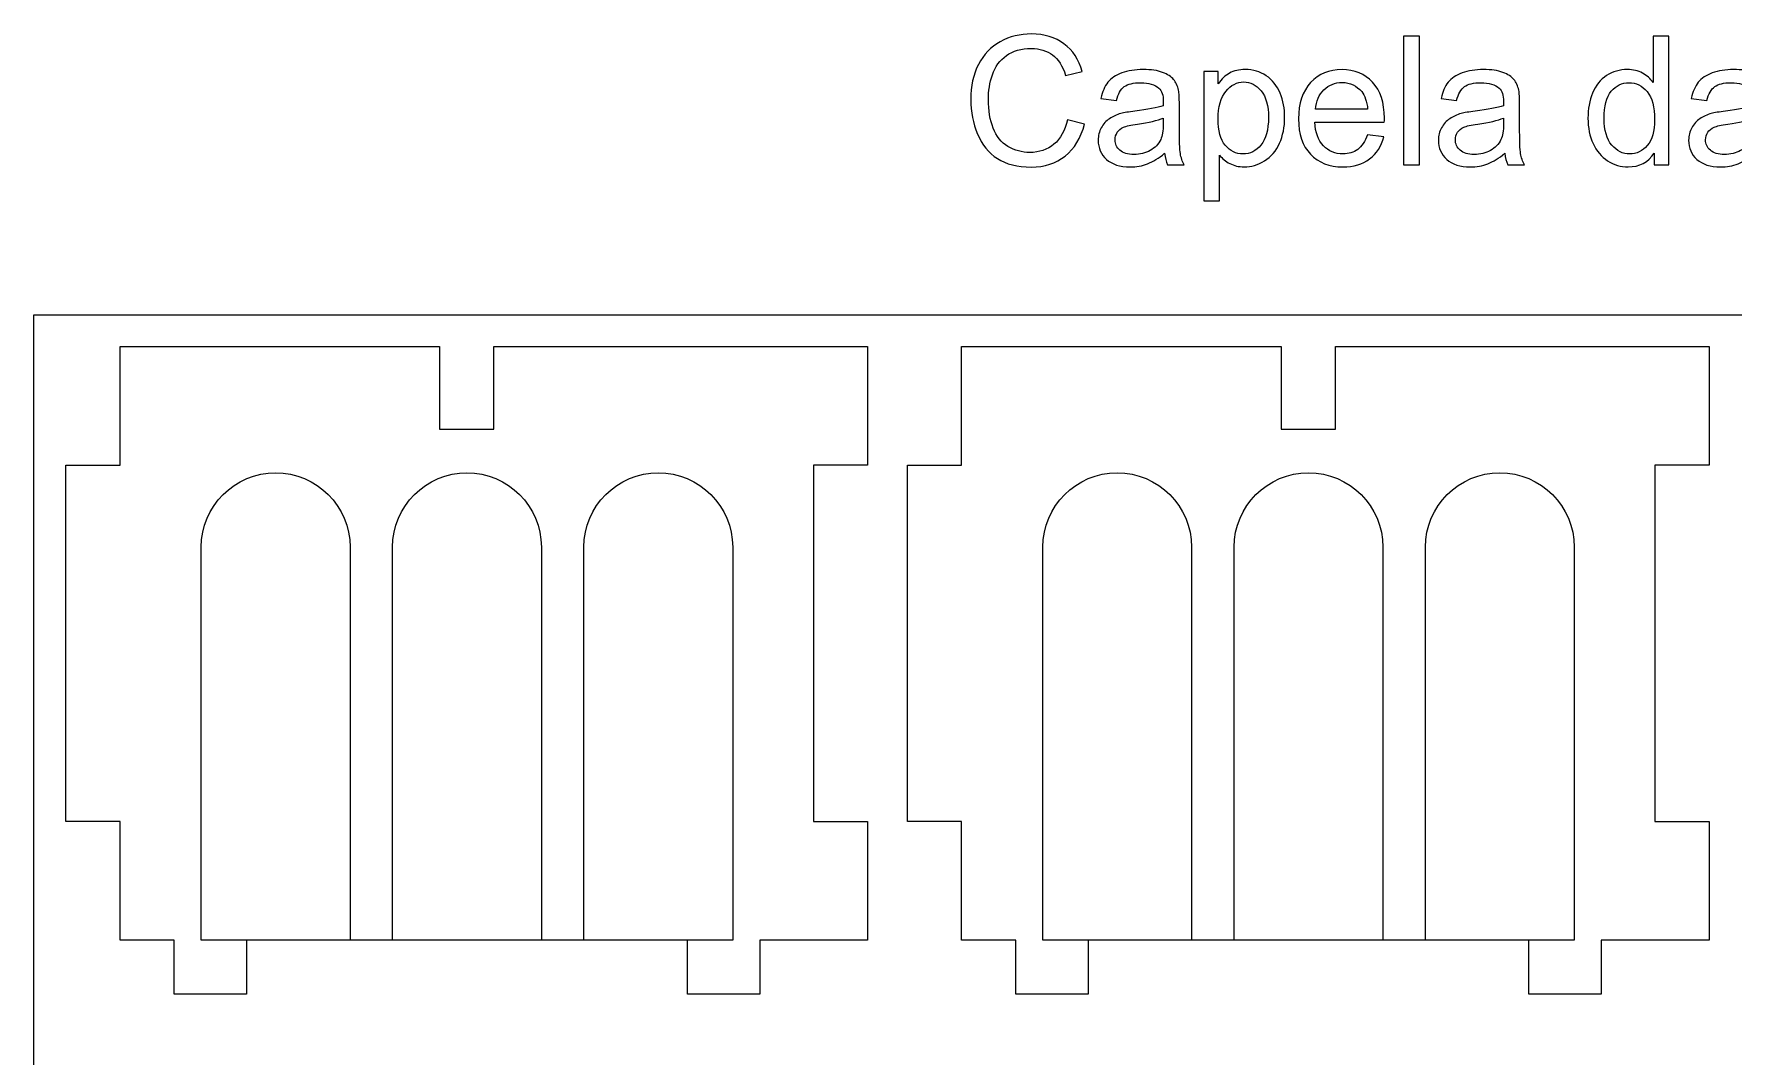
# Model space of a CAD drawing. Header units: millimetres. Extents: x -824 to 903, y -527 to 785.
# Drawn here: x -549.3 to -455.2, y 728.1 to 784.7 of the extents above; entities that cross this region are included whole.
import ezdxf

# ---------------------------------------------------------------- set-up
doc = ezdxf.new("R2010")
doc.units = ezdxf.units.MM
doc.header["$MEASUREMENT"] = 0
doc.layers.add('Camada 1', color=7, linetype='Continuous')

msp = doc.modelspace()

# ---------------------------------------------------------------- linework, layer by layer
at = {"layer": 'Camada 1', "color": 1, "lineweight": 9}
for points, knots in [([(-492.0761, 779.9138), (-492.0761, 779.9138), (-491.1298, 779.6748), (-491.1298, 779.6748), (-491.1298, 779.6748), (-491.3274, 778.8995), (-491.6827, 778.3101), (-492.1956, 777.9034), (-492.1956, 777.9034), (-492.7086, 777.4967), (-493.3362, 777.2925), (-494.0782, 777.2925), (-494.0782, 777.2925), (-494.8452, 777.2925), (-495.4694, 777.4485), (-495.9509, 777.7623), (-495.9509, 777.7623), (-496.4323, 778.0744), (-496.7975, 778.5276), (-497.0482, 779.1203), (-497.0482, 779.1203), (-497.2989, 779.7146), (-497.4251, 780.3504), (-497.4251, 781.0311), (-497.4251, 781.0311), (-497.4251, 781.7732), (-497.2839, 782.4206), (-497.0001, 782.9734), (-497.0001, 782.9734), (-496.7162, 783.5263), (-496.3128, 783.9463), (-495.7898, 784.2335), (-495.7898, 784.2335), (-495.2669, 784.5207), (-494.6908, 784.6635), (-494.0633, 784.6635), (-494.0633, 784.6635), (-493.3494, 784.6635), (-492.7501, 784.4825), (-492.2654, 784.1189), (-492.2654, 784.1189), (-491.7789, 783.7554), (-491.4403, 783.2457), (-491.2494, 782.5883), (-491.2494, 782.5883), (-491.2494, 782.5883), (-492.1757, 782.3692), (-492.1757, 782.3692), (-492.1757, 782.3692), (-492.3401, 782.8871), (-492.5808, 783.2656), (-492.8946, 783.5014), (-492.8946, 783.5014), (-493.2083, 783.7388), (-493.6034, 783.8566), (-494.0799, 783.8566), (-494.0799, 783.8566), (-494.6261, 783.8566), (-495.0843, 783.7255), (-495.4512, 783.4632), (-495.4512, 783.4632), (-495.8181, 783.2009), (-496.077, 782.8473), (-496.2248, 782.4057), (-496.2248, 782.4057), (-496.3742, 781.9624), (-496.4489, 781.5059), (-496.4489, 781.0361), (-496.4489, 781.0361), (-496.4489, 780.4301), (-496.3609, 779.9005), (-496.1849, 779.449), (-496.1849, 779.449), (-496.009, 778.9958), (-495.735, 778.6588), (-495.3632, 778.4346), (-495.3632, 778.4346), (-494.9913, 778.2105), (-494.5896, 778.0993), (-494.1563, 778.0993), (-494.1563, 778.0993), (-493.6283, 778.0993), (-493.1834, 778.252), (-492.8182, 778.5558), (-492.8182, 778.5558), (-492.453, 778.8613), (-492.2056, 779.3129), (-492.0761, 779.9138)], [0, 0, 0, 0, 0.0434783, 0.0434783, 0.0434783, 0.0434783, 0.0869565, 0.0869565, 0.0869565, 0.0869565, 0.1304348, 0.1304348, 0.1304348, 0.1304348, 0.173913, 0.173913, 0.173913, 0.173913, 0.2173913, 0.2173913, 0.2173913, 0.2173913, 0.2608696, 0.2608696, 0.2608696, 0.2608696, 0.3043478, 0.3043478, 0.3043478, 0.3043478, 0.3478261, 0.3478261, 0.3478261, 0.3478261, 0.3913043, 0.3913043, 0.3913043, 0.3913043, 0.4347826, 0.4347826, 0.4347826, 0.4347826, 0.4782609, 0.4782609, 0.4782609, 0.4782609, 0.5217391, 0.5217391, 0.5217391, 0.5217391, 0.5652174, 0.5652174, 0.5652174, 0.5652174, 0.6086957, 0.6086957, 0.6086957, 0.6086957, 0.6521739, 0.6521739, 0.6521739, 0.6521739, 0.6956522, 0.6956522, 0.6956522, 0.6956522, 0.7391304, 0.7391304, 0.7391304, 0.7391304, 0.7826087, 0.7826087, 0.7826087, 0.7826087, 0.826087, 0.826087, 0.826087, 0.826087, 0.8695652, 0.8695652, 0.8695652, 0.8695652, 0.9130435, 0.9130435, 0.9130435, 0.9130435, 1, 1, 1, 1]), ([(-473.4725, 777.412), (-473.4725, 777.412), (-473.4725, 784.5439), (-473.4725, 784.5439), (-473.4725, 784.5439), (-473.4725, 784.5439), (-472.596, 784.5439), (-472.596, 784.5439), (-472.596, 784.5439), (-472.596, 784.5439), (-472.596, 777.412), (-472.596, 777.412), (-472.596, 777.412), (-472.596, 777.412), (-473.4725, 777.412), (-473.4725, 777.412)], [0, 0, 0, 0, 0.2, 0.2, 0.2, 0.2, 0.4, 0.4, 0.4, 0.4, 0.6, 0.6, 0.6, 0.6, 1, 1, 1, 1]), ([(-459.5954, 777.412), (-459.5954, 777.412), (-459.5954, 778.0678), (-459.5954, 778.0678), (-459.5954, 778.0678), (-459.9225, 777.5581), (-460.4039, 777.3024), (-461.0397, 777.3024), (-461.0397, 777.3024), (-461.4514, 777.3024), (-461.83, 777.4153), (-462.1736, 777.6428), (-462.1736, 777.6428), (-462.5189, 777.8685), (-462.7862, 778.1856), (-462.9771, 778.5907), (-462.9771, 778.5907), (-463.1664, 778.9974), (-463.261, 779.4639), (-463.261, 779.9918), (-463.261, 779.9918), (-463.261, 780.5065), (-463.1747, 780.973), (-463.0037, 781.393), (-463.0037, 781.393), (-462.831, 781.8114), (-462.5737, 782.1334), (-462.2301, 782.3559), (-462.2301, 782.3559), (-461.8881, 782.58), (-461.5029, 782.6912), (-461.0796, 782.6912), (-461.0796, 782.6912), (-460.7675, 782.6912), (-460.4902, 782.6248), (-460.2479, 782.4937), (-460.2479, 782.4937), (-460.0055, 782.3625), (-459.8079, 782.1899), (-459.6552, 781.979), (-459.6552, 781.979), (-459.6552, 781.979), (-459.6552, 784.5439), (-459.6552, 784.5439), (-459.6552, 784.5439), (-459.6552, 784.5439), (-458.7786, 784.5439), (-458.7786, 784.5439), (-458.7786, 784.5439), (-458.7786, 784.5439), (-458.7786, 777.412), (-458.7786, 777.412), (-458.7786, 777.412), (-458.7786, 777.412), (-459.5954, 777.412), (-459.5954, 777.412)], [0, 0, 0, 0, 0.0666667, 0.0666667, 0.0666667, 0.0666667, 0.1333333, 0.1333333, 0.1333333, 0.1333333, 0.2, 0.2, 0.2, 0.2, 0.2666667, 0.2666667, 0.2666667, 0.2666667, 0.3333333, 0.3333333, 0.3333333, 0.3333333, 0.4, 0.4, 0.4, 0.4, 0.4666667, 0.4666667, 0.4666667, 0.4666667, 0.5333333, 0.5333333, 0.5333333, 0.5333333, 0.6, 0.6, 0.6, 0.6, 0.6666667, 0.6666667, 0.6666667, 0.6666667, 0.7333333, 0.7333333, 0.7333333, 0.7333333, 0.8, 0.8, 0.8, 0.8, 0.8666667, 0.8666667, 0.8666667, 0.8666667, 1, 1, 1, 1]), ([(-486.6956, 778.0595), (-487.021, 777.7822), (-487.3347, 777.588), (-487.6352, 777.4734), (-487.6352, 777.4734), (-487.9357, 777.3589), (-488.2578, 777.3024), (-488.6031, 777.3024), (-488.6031, 777.3024), (-489.1708, 777.3024), (-489.6074, 777.4402), (-489.9129, 777.7175), (-489.9129, 777.7175), (-490.2184, 777.993), (-490.3711, 778.3467), (-490.3711, 778.7766), (-490.3711, 778.7766), (-490.3711, 779.029), (-490.313, 779.2597), (-490.1985, 779.4689), (-490.1985, 779.4689), (-490.0822, 779.6781), (-489.9312, 779.8441), (-489.7452, 779.9703), (-489.7452, 779.9703), (-489.5576, 780.0964), (-489.3485, 780.1927), (-489.1144, 780.2575), (-489.1144, 780.2575), (-488.9417, 780.3023), (-488.6811, 780.3455), (-488.3341, 780.3886), (-488.3341, 780.3886), (-487.6269, 780.4716), (-487.104, 780.5729), (-486.7703, 780.6891), (-486.7703, 780.6891), (-486.767, 780.8086), (-486.7653, 780.885), (-486.7653, 780.9165), (-486.7653, 780.9165), (-486.7653, 781.2718), (-486.8483, 781.5225), (-487.0143, 781.6686), (-487.0143, 781.6686), (-487.2384, 781.8661), (-487.5721, 781.9641), (-488.0137, 781.9641), (-488.0137, 781.9641), (-488.4271, 781.9641), (-488.7326, 781.891), (-488.9285, 781.7466), (-488.9285, 781.7466), (-489.126, 781.6022), (-489.2704, 781.3465), (-489.3651, 780.978), (-489.3651, 780.978), (-489.3651, 780.978), (-490.2217, 781.0975), (-490.2217, 781.0975), (-490.2217, 781.0975), (-490.1437, 781.4644), (-490.0158, 781.7615), (-489.8365, 781.9873), (-489.8365, 781.9873), (-489.6573, 782.2131), (-489.3983, 782.3858), (-489.0596, 782.5086), (-489.0596, 782.5086), (-488.7226, 782.6298), (-488.3291, 782.6912), (-487.8842, 782.6912), (-487.8842, 782.6912), (-487.4426, 782.6912), (-487.0824, 782.6398), (-486.8051, 782.5352), (-486.8051, 782.5352), (-486.5296, 782.4306), (-486.3254, 782.3011), (-486.1959, 782.1434), (-486.1959, 782.1434), (-486.0664, 781.9857), (-485.9751, 781.7865), (-485.922, 781.5457), (-485.922, 781.5457), (-485.8937, 781.3963), (-485.8788, 781.1274), (-485.8788, 780.7406), (-485.8788, 780.7406), (-485.8788, 780.7406), (-485.8788, 779.5785), (-485.8788, 779.5785), (-485.8788, 779.5785), (-485.8788, 778.7667), (-485.8605, 778.2537), (-485.824, 778.0362), (-485.824, 778.0362), (-485.7891, 777.8187), (-485.7161, 777.6112), (-485.6098, 777.412), (-485.6098, 777.412), (-485.6098, 777.412), (-486.5262, 777.412), (-486.5262, 777.412), (-486.5262, 777.412), (-486.6142, 777.5963), (-486.6707, 777.8121), (-486.6956, 778.0595)], [0, 0, 0, 0, 0.0357143, 0.0357143, 0.0357143, 0.0357143, 0.0714286, 0.0714286, 0.0714286, 0.0714286, 0.1071429, 0.1071429, 0.1071429, 0.1071429, 0.1428571, 0.1428571, 0.1428571, 0.1428571, 0.1785714, 0.1785714, 0.1785714, 0.1785714, 0.2142857, 0.2142857, 0.2142857, 0.2142857, 0.25, 0.25, 0.25, 0.25, 0.2857143, 0.2857143, 0.2857143, 0.2857143, 0.3214286, 0.3214286, 0.3214286, 0.3214286, 0.3571429, 0.3571429, 0.3571429, 0.3571429, 0.3928571, 0.3928571, 0.3928571, 0.3928571, 0.4285714, 0.4285714, 0.4285714, 0.4285714, 0.4642857, 0.4642857, 0.4642857, 0.4642857, 0.5, 0.5, 0.5, 0.5, 0.5357143, 0.5357143, 0.5357143, 0.5357143, 0.5714286, 0.5714286, 0.5714286, 0.5714286, 0.6071429, 0.6071429, 0.6071429, 0.6071429, 0.6428571, 0.6428571, 0.6428571, 0.6428571, 0.6785714, 0.6785714, 0.6785714, 0.6785714, 0.7142857, 0.7142857, 0.7142857, 0.7142857, 0.75, 0.75, 0.75, 0.75, 0.7857143, 0.7857143, 0.7857143, 0.7857143, 0.8214286, 0.8214286, 0.8214286, 0.8214286, 0.8571429, 0.8571429, 0.8571429, 0.8571429, 0.8928571, 0.8928571, 0.8928571, 0.8928571, 0.9285714, 0.9285714, 0.9285714, 0.9285714, 1, 1, 1, 1]), ([(-484.5324, 775.4298), (-484.5324, 775.4298), (-484.5324, 782.5817), (-484.5324, 782.5817), (-484.5324, 782.5817), (-484.5324, 782.5817), (-483.7355, 782.5817), (-483.7355, 782.5817), (-483.7355, 782.5817), (-483.7355, 782.5817), (-483.7355, 781.9027), (-483.7355, 781.9027), (-483.7355, 781.9027), (-483.5479, 782.165), (-483.3354, 782.3625), (-483.098, 782.4937), (-483.098, 782.4937), (-482.8623, 782.6248), (-482.5751, 782.6912), (-482.2381, 782.6912), (-482.2381, 782.6912), (-481.7965, 782.6912), (-481.408, 782.5783), (-481.071, 782.3509), (-481.071, 782.3509), (-480.734, 782.1251), (-480.48, 781.8047), (-480.3073, 781.393), (-480.3073, 781.393), (-480.1364, 780.9796), (-480.05, 780.5281), (-480.05, 780.035), (-480.05, 780.035), (-480.05, 779.5087), (-480.1447, 779.034), (-480.3339, 778.6106), (-480.3339, 778.6106), (-480.5232, 778.1889), (-480.7987, 777.8652), (-481.1607, 777.6394), (-481.1607, 777.6394), (-481.5209, 777.4153), (-481.9011, 777.3024), (-482.2995, 777.3024), (-482.2995, 777.3024), (-482.5917, 777.3024), (-482.854, 777.3639), (-483.0848, 777.4867), (-483.0848, 777.4867), (-483.3172, 777.6096), (-483.5064, 777.7639), (-483.6558, 777.9515), (-483.6558, 777.9515), (-483.6558, 777.9515), (-483.6558, 775.4298), (-483.6558, 775.4298), (-483.6558, 775.4298), (-483.6558, 775.4298), (-484.5324, 775.4298), (-484.5324, 775.4298)], [0, 0, 0, 0, 0.0625, 0.0625, 0.0625, 0.0625, 0.125, 0.125, 0.125, 0.125, 0.1875, 0.1875, 0.1875, 0.1875, 0.25, 0.25, 0.25, 0.25, 0.3125, 0.3125, 0.3125, 0.3125, 0.375, 0.375, 0.375, 0.375, 0.4375, 0.4375, 0.4375, 0.4375, 0.5, 0.5, 0.5, 0.5, 0.5625, 0.5625, 0.5625, 0.5625, 0.625, 0.625, 0.625, 0.625, 0.6875, 0.6875, 0.6875, 0.6875, 0.75, 0.75, 0.75, 0.75, 0.8125, 0.8125, 0.8125, 0.8125, 0.875, 0.875, 0.875, 0.875, 1, 1, 1, 1]), ([(-475.4664, 779.0854), (-475.4664, 779.0854), (-474.5599, 778.9659), (-474.5599, 778.9659), (-474.5599, 778.9659), (-474.701, 778.4396), (-474.965, 778.0296), (-475.3502, 777.739), (-475.3502, 777.739), (-475.7353, 777.4485), (-476.2267, 777.3024), (-476.826, 777.3024), (-476.826, 777.3024), (-477.5797, 777.3024), (-478.1774, 777.5348), (-478.619, 777.9997), (-478.619, 777.9997), (-479.0606, 778.4629), (-479.2814, 779.1153), (-479.2814, 779.9537), (-479.2814, 779.9537), (-479.2814, 780.8203), (-479.0589, 781.4943), (-478.6123, 781.9724), (-478.6123, 781.9724), (-478.1657, 782.4522), (-477.5864, 782.6912), (-476.8742, 782.6912), (-476.8742, 782.6912), (-476.1852, 782.6912), (-475.6224, 782.4571), (-475.1858, 781.9873), (-475.1858, 781.9873), (-474.7492, 781.5175), (-474.53, 780.8568), (-474.53, 780.0051), (-474.53, 780.0051), (-474.53, 779.9537), (-474.5317, 779.8756), (-474.535, 779.7727), (-474.535, 779.7727), (-474.535, 779.7727), (-478.3849, 779.7727), (-478.3849, 779.7727), (-478.3849, 779.7727), (-478.3517, 779.2066), (-478.1923, 778.7716), (-477.9034, 778.4712), (-477.9034, 778.4712), (-477.6162, 778.1707), (-477.256, 778.0196), (-476.826, 778.0196), (-476.826, 778.0196), (-476.5056, 778.0196), (-476.2317, 778.1043), (-476.0059, 778.2736), (-476.0059, 778.2736), (-475.7785, 778.4429), (-475.5992, 778.7135), (-475.4664, 779.0854)], [0, 0, 0, 0, 0.0625, 0.0625, 0.0625, 0.0625, 0.125, 0.125, 0.125, 0.125, 0.1875, 0.1875, 0.1875, 0.1875, 0.25, 0.25, 0.25, 0.25, 0.3125, 0.3125, 0.3125, 0.3125, 0.375, 0.375, 0.375, 0.375, 0.4375, 0.4375, 0.4375, 0.4375, 0.5, 0.5, 0.5, 0.5, 0.5625, 0.5625, 0.5625, 0.5625, 0.625, 0.625, 0.625, 0.625, 0.6875, 0.6875, 0.6875, 0.6875, 0.75, 0.75, 0.75, 0.75, 0.8125, 0.8125, 0.8125, 0.8125, 0.875, 0.875, 0.875, 0.875, 1, 1, 1, 1]), ([(-467.8629, 778.0595), (-468.1883, 777.7822), (-468.502, 777.588), (-468.8025, 777.4734), (-468.8025, 777.4734), (-469.103, 777.3589), (-469.4251, 777.3024), (-469.7704, 777.3024), (-469.7704, 777.3024), (-470.3381, 777.3024), (-470.7747, 777.4402), (-471.0802, 777.7175), (-471.0802, 777.7175), (-471.3857, 777.993), (-471.5384, 778.3467), (-471.5384, 778.7766), (-471.5384, 778.7766), (-471.5384, 779.029), (-471.4803, 779.2597), (-471.3658, 779.4689), (-471.3658, 779.4689), (-471.2495, 779.6781), (-471.0985, 779.8441), (-470.9125, 779.9703), (-470.9125, 779.9703), (-470.7249, 780.0964), (-470.5158, 780.1927), (-470.2817, 780.2575), (-470.2817, 780.2575), (-470.109, 780.3023), (-469.8484, 780.3455), (-469.5014, 780.3886), (-469.5014, 780.3886), (-468.7942, 780.4716), (-468.2713, 780.5729), (-467.9376, 780.6891), (-467.9376, 780.6891), (-467.9343, 780.8086), (-467.9326, 780.885), (-467.9326, 780.9165), (-467.9326, 780.9165), (-467.9326, 781.2718), (-468.0156, 781.5225), (-468.1816, 781.6686), (-468.1816, 781.6686), (-468.4057, 781.8661), (-468.7394, 781.9641), (-469.181, 781.9641), (-469.181, 781.9641), (-469.5944, 781.9641), (-469.8999, 781.891), (-470.0958, 781.7466), (-470.0958, 781.7466), (-470.2933, 781.6022), (-470.4377, 781.3465), (-470.5324, 780.978), (-470.5324, 780.978), (-470.5324, 780.978), (-471.389, 781.0975), (-471.389, 781.0975), (-471.389, 781.0975), (-471.311, 781.4644), (-471.1831, 781.7615), (-471.0038, 781.9873), (-471.0038, 781.9873), (-470.8246, 782.2131), (-470.5656, 782.3858), (-470.2269, 782.5086), (-470.2269, 782.5086), (-469.8899, 782.6298), (-469.4964, 782.6912), (-469.0515, 782.6912), (-469.0515, 782.6912), (-468.6099, 782.6912), (-468.2497, 782.6398), (-467.9724, 782.5352), (-467.9724, 782.5352), (-467.6969, 782.4306), (-467.4927, 782.3011), (-467.3632, 782.1434), (-467.3632, 782.1434), (-467.2337, 781.9857), (-467.1424, 781.7865), (-467.0893, 781.5457), (-467.0893, 781.5457), (-467.061, 781.3963), (-467.0461, 781.1274), (-467.0461, 780.7406), (-467.0461, 780.7406), (-467.0461, 780.7406), (-467.0461, 779.5785), (-467.0461, 779.5785), (-467.0461, 779.5785), (-467.0461, 778.7667), (-467.0278, 778.2537), (-466.9913, 778.0362), (-466.9913, 778.0362), (-466.9564, 777.8187), (-466.8834, 777.6112), (-466.7771, 777.412), (-466.7771, 777.412), (-466.7771, 777.412), (-467.6935, 777.412), (-467.6935, 777.412), (-467.6935, 777.412), (-467.7815, 777.5963), (-467.838, 777.8121), (-467.8629, 778.0595)], [0, 0, 0, 0, 0.0357143, 0.0357143, 0.0357143, 0.0357143, 0.0714286, 0.0714286, 0.0714286, 0.0714286, 0.1071429, 0.1071429, 0.1071429, 0.1071429, 0.1428571, 0.1428571, 0.1428571, 0.1428571, 0.1785714, 0.1785714, 0.1785714, 0.1785714, 0.2142857, 0.2142857, 0.2142857, 0.2142857, 0.25, 0.25, 0.25, 0.25, 0.2857143, 0.2857143, 0.2857143, 0.2857143, 0.3214286, 0.3214286, 0.3214286, 0.3214286, 0.3571429, 0.3571429, 0.3571429, 0.3571429, 0.3928571, 0.3928571, 0.3928571, 0.3928571, 0.4285714, 0.4285714, 0.4285714, 0.4285714, 0.4642857, 0.4642857, 0.4642857, 0.4642857, 0.5, 0.5, 0.5, 0.5, 0.5357143, 0.5357143, 0.5357143, 0.5357143, 0.5714286, 0.5714286, 0.5714286, 0.5714286, 0.6071429, 0.6071429, 0.6071429, 0.6071429, 0.6428571, 0.6428571, 0.6428571, 0.6428571, 0.6785714, 0.6785714, 0.6785714, 0.6785714, 0.7142857, 0.7142857, 0.7142857, 0.7142857, 0.75, 0.75, 0.75, 0.75, 0.7857143, 0.7857143, 0.7857143, 0.7857143, 0.8214286, 0.8214286, 0.8214286, 0.8214286, 0.8571429, 0.8571429, 0.8571429, 0.8571429, 0.8928571, 0.8928571, 0.8928571, 0.8928571, 0.9285714, 0.9285714, 0.9285714, 0.9285714, 1, 1, 1, 1]), ([(-454.0157, 778.0595), (-454.3411, 777.7822), (-454.6548, 777.588), (-454.9553, 777.4734), (-454.9553, 777.4734), (-455.2558, 777.3589), (-455.5779, 777.3024), (-455.9232, 777.3024), (-455.9232, 777.3024), (-456.4909, 777.3024), (-456.9275, 777.4402), (-457.233, 777.7175), (-457.233, 777.7175), (-457.5385, 777.993), (-457.6912, 778.3467), (-457.6912, 778.7766), (-457.6912, 778.7766), (-457.6912, 779.029), (-457.6331, 779.2597), (-457.5186, 779.4689), (-457.5186, 779.4689), (-457.4023, 779.6781), (-457.2513, 779.8441), (-457.0653, 779.9703), (-457.0653, 779.9703), (-456.8777, 780.0964), (-456.6686, 780.1927), (-456.4345, 780.2575), (-456.4345, 780.2575), (-456.2618, 780.3023), (-456.0012, 780.3455), (-455.6542, 780.3886), (-455.6542, 780.3886), (-454.947, 780.4716), (-454.4241, 780.5729), (-454.0904, 780.6891), (-454.0904, 780.6891), (-454.0871, 780.8086), (-454.0854, 780.885), (-454.0854, 780.9165), (-454.0854, 780.9165), (-454.0854, 781.2718), (-454.1684, 781.5225), (-454.3344, 781.6686), (-454.3344, 781.6686), (-454.5585, 781.8661), (-454.8922, 781.9641), (-455.3338, 781.9641), (-455.3338, 781.9641), (-455.7472, 781.9641), (-456.0527, 781.891), (-456.2486, 781.7466), (-456.2486, 781.7466), (-456.4461, 781.6022), (-456.5905, 781.3465), (-456.6852, 780.978), (-456.6852, 780.978), (-456.6852, 780.978), (-457.5418, 781.0975), (-457.5418, 781.0975), (-457.5418, 781.0975), (-457.4638, 781.4644), (-457.3359, 781.7615), (-457.1566, 781.9873), (-457.1566, 781.9873), (-456.9774, 782.2131), (-456.7184, 782.3858), (-456.3797, 782.5086), (-456.3797, 782.5086), (-456.0427, 782.6298), (-455.6492, 782.6912), (-455.2043, 782.6912), (-455.2043, 782.6912), (-454.7627, 782.6912), (-454.4025, 782.6398), (-454.1252, 782.5352), (-454.1252, 782.5352), (-453.8497, 782.4306), (-453.6455, 782.3011), (-453.516, 782.1434), (-453.516, 782.1434), (-453.3865, 781.9857), (-453.2952, 781.7865), (-453.2421, 781.5457), (-453.2421, 781.5457), (-453.2138, 781.3963), (-453.1989, 781.1274), (-453.1989, 780.7406), (-453.1989, 780.7406), (-453.1989, 780.7406), (-453.1989, 779.5785), (-453.1989, 779.5785), (-453.1989, 779.5785), (-453.1989, 778.7667), (-453.1806, 778.2537), (-453.1441, 778.0362), (-453.1441, 778.0362), (-453.1092, 777.8187), (-453.0362, 777.6112), (-452.9299, 777.412), (-452.9299, 777.412), (-452.9299, 777.412), (-453.8463, 777.412), (-453.8463, 777.412), (-453.8463, 777.412), (-453.9343, 777.5963), (-453.9908, 777.8121), (-454.0157, 778.0595)], [0, 0, 0, 0, 0.0357143, 0.0357143, 0.0357143, 0.0357143, 0.0714286, 0.0714286, 0.0714286, 0.0714286, 0.1071429, 0.1071429, 0.1071429, 0.1071429, 0.1428571, 0.1428571, 0.1428571, 0.1428571, 0.1785714, 0.1785714, 0.1785714, 0.1785714, 0.2142857, 0.2142857, 0.2142857, 0.2142857, 0.25, 0.25, 0.25, 0.25, 0.2857143, 0.2857143, 0.2857143, 0.2857143, 0.3214286, 0.3214286, 0.3214286, 0.3214286, 0.3571429, 0.3571429, 0.3571429, 0.3571429, 0.3928571, 0.3928571, 0.3928571, 0.3928571, 0.4285714, 0.4285714, 0.4285714, 0.4285714, 0.4642857, 0.4642857, 0.4642857, 0.4642857, 0.5, 0.5, 0.5, 0.5, 0.5357143, 0.5357143, 0.5357143, 0.5357143, 0.5714286, 0.5714286, 0.5714286, 0.5714286, 0.6071429, 0.6071429, 0.6071429, 0.6071429, 0.6428571, 0.6428571, 0.6428571, 0.6428571, 0.6785714, 0.6785714, 0.6785714, 0.6785714, 0.7142857, 0.7142857, 0.7142857, 0.7142857, 0.75, 0.75, 0.75, 0.75, 0.7857143, 0.7857143, 0.7857143, 0.7857143, 0.8214286, 0.8214286, 0.8214286, 0.8214286, 0.8571429, 0.8571429, 0.8571429, 0.8571429, 0.8928571, 0.8928571, 0.8928571, 0.8928571, 0.9285714, 0.9285714, 0.9285714, 0.9285714, 1, 1, 1, 1]), ([(-483.7355, 779.9653), (-483.7355, 779.3029), (-483.6011, 778.8132), (-483.3338, 778.4961), (-483.3338, 778.4961), (-483.0648, 778.179), (-482.7394, 778.0196), (-482.3576, 778.0196), (-482.3576, 778.0196), (-481.9691, 778.0196), (-481.6371, 778.184), (-481.3615, 778.5127), (-481.3615, 778.5127), (-481.0843, 778.8414), (-480.9465, 779.3494), (-480.9465, 780.0383), (-480.9465, 780.0383), (-480.9465, 780.6957), (-481.081, 781.1871), (-481.3516, 781.5142), (-481.3516, 781.5142), (-481.6222, 781.8412), (-481.9442, 782.0039), (-482.3194, 782.0039), (-482.3194, 782.0039), (-482.6913, 782.0039), (-483.02, 781.8296), (-483.3055, 781.4826), (-483.3055, 781.4826), (-483.5928, 781.134), (-483.7355, 780.6293), (-483.7355, 779.9653)], [0, 0, 0, 0, 0.1111111, 0.1111111, 0.1111111, 0.1111111, 0.2222222, 0.2222222, 0.2222222, 0.2222222, 0.3333333, 0.3333333, 0.3333333, 0.3333333, 0.4444444, 0.4444444, 0.4444444, 0.4444444, 0.5555556, 0.5555556, 0.5555556, 0.5555556, 0.6666667, 0.6666667, 0.6666667, 0.6666667, 0.7777778, 0.7777778, 0.7777778, 0.7777778, 1, 1, 1, 1]), ([(-478.3351, 780.4899), (-478.3351, 780.4899), (-475.4564, 780.4899), (-475.4564, 780.4899), (-475.4564, 780.4899), (-475.4946, 780.9248), (-475.6058, 781.2502), (-475.7868, 781.4677), (-475.7868, 781.4677), (-476.064, 781.8047), (-476.4259, 781.974), (-476.8692, 781.974), (-476.8692, 781.974), (-477.2709, 781.974), (-477.6079, 781.8396), (-477.8819, 781.5706), (-477.8819, 781.5706), (-478.1541, 781.3017), (-478.3052, 780.9414), (-478.3351, 780.4899)], [0, 0, 0, 0, 0.1666667, 0.1666667, 0.1666667, 0.1666667, 0.3333333, 0.3333333, 0.3333333, 0.3333333, 0.5, 0.5, 0.5, 0.5, 0.6666667, 0.6666667, 0.6666667, 0.6666667, 1, 1, 1, 1]), ([(-462.3645, 779.9902), (-462.3645, 779.3295), (-462.2251, 778.8364), (-461.9445, 778.5093), (-461.9445, 778.5093), (-461.6656, 778.1823), (-461.3352, 778.0196), (-460.9551, 778.0196), (-460.9551, 778.0196), (-460.5716, 778.0196), (-460.2462, 778.1757), (-459.9772, 778.4878), (-459.9772, 778.4878), (-459.71, 778.7999), (-459.5755, 779.2763), (-459.5755, 779.9171), (-459.5755, 779.9171), (-459.5755, 780.621), (-459.7116, 781.139), (-459.9856, 781.4694), (-459.9856, 781.4694), (-460.2578, 781.7997), (-460.5948, 781.9641), (-460.9949, 781.9641), (-460.9949, 781.9641), (-461.385, 781.9641), (-461.7104, 781.8064), (-461.9727, 781.4893), (-461.9727, 781.4893), (-462.2334, 781.1722), (-462.3645, 780.6725), (-462.3645, 779.9902)], [0, 0, 0, 0, 0.1111111, 0.1111111, 0.1111111, 0.1111111, 0.2222222, 0.2222222, 0.2222222, 0.2222222, 0.3333333, 0.3333333, 0.3333333, 0.3333333, 0.4444444, 0.4444444, 0.4444444, 0.4444444, 0.5555556, 0.5555556, 0.5555556, 0.5555556, 0.6666667, 0.6666667, 0.6666667, 0.6666667, 0.7777778, 0.7777778, 0.7777778, 0.7777778, 1, 1, 1, 1]), ([(-486.7653, 780.0018), (-487.084, 779.8723), (-487.5622, 779.7627), (-488.1997, 779.6731), (-488.1997, 779.6731), (-488.5616, 779.6216), (-488.8172, 779.5635), (-488.9666, 779.4988), (-488.9666, 779.4988), (-489.1161, 779.434), (-489.2306, 779.3394), (-489.3119, 779.2166), (-489.3119, 779.2166), (-489.3933, 779.0921), (-489.4348, 778.9543), (-489.4348, 778.8015), (-489.4348, 778.8015), (-489.4348, 778.5708), (-489.3468, 778.3765), (-489.1692, 778.2221), (-489.1692, 778.2221), (-488.9915, 778.0678), (-488.7326, 777.9897), (-488.3922, 777.9897), (-488.3922, 777.9897), (-488.0552, 777.9897), (-487.7547, 778.0628), (-487.4908, 778.2105), (-487.4908, 778.2105), (-487.2285, 778.3566), (-487.0342, 778.5575), (-486.9114, 778.8115), (-486.9114, 778.8115), (-486.8168, 779.009), (-486.7703, 779.2996), (-486.7703, 779.6831), (-486.7703, 779.6831), (-486.7703, 779.6831), (-486.7653, 780.0018), (-486.7653, 780.0018)], [0, 0, 0, 0, 0.0909091, 0.0909091, 0.0909091, 0.0909091, 0.1818182, 0.1818182, 0.1818182, 0.1818182, 0.2727273, 0.2727273, 0.2727273, 0.2727273, 0.3636364, 0.3636364, 0.3636364, 0.3636364, 0.4545455, 0.4545455, 0.4545455, 0.4545455, 0.5454545, 0.5454545, 0.5454545, 0.5454545, 0.6363636, 0.6363636, 0.6363636, 0.6363636, 0.7272727, 0.7272727, 0.7272727, 0.7272727, 0.8181818, 0.8181818, 0.8181818, 0.8181818, 1, 1, 1, 1]), ([(-467.9326, 780.0018), (-468.2513, 779.8723), (-468.7295, 779.7627), (-469.367, 779.6731), (-469.367, 779.6731), (-469.7289, 779.6216), (-469.9845, 779.5635), (-470.1339, 779.4988), (-470.1339, 779.4988), (-470.2834, 779.434), (-470.3979, 779.3394), (-470.4792, 779.2166), (-470.4792, 779.2166), (-470.5606, 779.0921), (-470.6021, 778.9543), (-470.6021, 778.8015), (-470.6021, 778.8015), (-470.6021, 778.5708), (-470.5141, 778.3765), (-470.3365, 778.2221), (-470.3365, 778.2221), (-470.1588, 778.0678), (-469.8999, 777.9897), (-469.5595, 777.9897), (-469.5595, 777.9897), (-469.2225, 777.9897), (-468.922, 778.0628), (-468.6581, 778.2105), (-468.6581, 778.2105), (-468.3958, 778.3566), (-468.2015, 778.5575), (-468.0787, 778.8115), (-468.0787, 778.8115), (-467.9841, 779.009), (-467.9376, 779.2996), (-467.9376, 779.6831), (-467.9376, 779.6831), (-467.9376, 779.6831), (-467.9326, 780.0018), (-467.9326, 780.0018)], [0, 0, 0, 0, 0.0909091, 0.0909091, 0.0909091, 0.0909091, 0.1818182, 0.1818182, 0.1818182, 0.1818182, 0.2727273, 0.2727273, 0.2727273, 0.2727273, 0.3636364, 0.3636364, 0.3636364, 0.3636364, 0.4545455, 0.4545455, 0.4545455, 0.4545455, 0.5454545, 0.5454545, 0.5454545, 0.5454545, 0.6363636, 0.6363636, 0.6363636, 0.6363636, 0.7272727, 0.7272727, 0.7272727, 0.7272727, 0.8181818, 0.8181818, 0.8181818, 0.8181818, 1, 1, 1, 1]), ([(-454.0854, 780.0018), (-454.4041, 779.8723), (-454.8823, 779.7627), (-455.5198, 779.6731), (-455.5198, 779.6731), (-455.8817, 779.6216), (-456.1373, 779.5635), (-456.2867, 779.4988), (-456.2867, 779.4988), (-456.4362, 779.434), (-456.5507, 779.3394), (-456.632, 779.2166), (-456.632, 779.2166), (-456.7134, 779.0921), (-456.7549, 778.9543), (-456.7549, 778.8015), (-456.7549, 778.8015), (-456.7549, 778.5708), (-456.6669, 778.3765), (-456.4893, 778.2221), (-456.4893, 778.2221), (-456.3116, 778.0678), (-456.0527, 777.9897), (-455.7123, 777.9897), (-455.7123, 777.9897), (-455.3753, 777.9897), (-455.0748, 778.0628), (-454.8109, 778.2105), (-454.8109, 778.2105), (-454.5486, 778.3566), (-454.3543, 778.5575), (-454.2315, 778.8115), (-454.2315, 778.8115), (-454.1369, 779.009), (-454.0904, 779.2996), (-454.0904, 779.6831), (-454.0904, 779.6831), (-454.0904, 779.6831), (-454.0854, 780.0018), (-454.0854, 780.0018)], [0, 0, 0, 0, 0.0909091, 0.0909091, 0.0909091, 0.0909091, 0.1818182, 0.1818182, 0.1818182, 0.1818182, 0.2727273, 0.2727273, 0.2727273, 0.2727273, 0.3636364, 0.3636364, 0.3636364, 0.3636364, 0.4545455, 0.4545455, 0.4545455, 0.4545455, 0.5454545, 0.5454545, 0.5454545, 0.5454545, 0.6363636, 0.6363636, 0.6363636, 0.6363636, 0.7272727, 0.7272727, 0.7272727, 0.7272727, 0.8181818, 0.8181818, 0.8181818, 0.8181818, 1, 1, 1, 1])]:
    msp.add_open_spline(points, degree=3, knots=knots, dxfattribs=at)
at = {"layer": 'Camada 1', "color": 250, "lineweight": 9}
for points, knots in [([(-549.2728, 502.0451), (-549.2728, 502.0451), (-289.6563, 502.0451), (-289.6563, 502.0451), (-289.6563, 502.0451), (-289.6563, 502.0451), (-289.6563, 769.111), (-289.6563, 769.111), (-289.6563, 769.111), (-289.6563, 769.111), (-549.2728, 769.111), (-549.2728, 769.111), (-549.2728, 769.111), (-549.2728, 769.111), (-549.2728, 502.0451), (-549.2728, 502.0451)], [0, 0, 0, 0, 0.2, 0.2, 0.2, 0.2, 0.4, 0.4, 0.4, 0.4, 0.6, 0.6, 0.6, 0.6, 1, 1, 1, 1]), ([(-544.5077, 741.0517), (-544.5077, 741.0517), (-544.5077, 734.4781), (-544.5077, 734.4781), (-544.5077, 734.4781), (-544.5077, 734.4781), (-541.5075, 734.4781), (-541.5075, 734.4781), (-541.5075, 734.4781), (-541.5075, 734.4781), (-541.5075, 731.4779), (-541.5075, 731.4779), (-541.5075, 731.4779), (-541.5075, 731.4779), (-537.5074, 731.4779), (-537.5074, 731.4779), (-537.5074, 731.4779), (-537.5074, 731.4779), (-537.5074, 734.4781), (-537.5074, 734.4781), (-537.5074, 734.4781), (-537.5074, 734.4781), (-513.1061, 734.4781), (-513.1061, 734.4781), (-513.1061, 734.4781), (-513.1061, 734.4781), (-513.1061, 731.4779), (-513.1061, 731.4779), (-513.1061, 731.4779), (-513.1061, 731.4779), (-509.1057, 731.4779), (-509.1057, 731.4779), (-509.1057, 731.4779), (-509.1057, 731.4779), (-509.1057, 734.4781), (-509.1057, 734.4781), (-509.1057, 734.4781), (-509.1057, 734.4781), (-503.1357, 734.4781), (-503.1357, 734.4781), (-503.1357, 734.4781), (-503.1357, 734.4781), (-503.1357, 741.0517), (-503.1357, 741.0517), (-503.1357, 741.0517), (-503.1357, 741.0517), (-506.1359, 741.0517), (-506.1359, 741.0517), (-506.1359, 741.0517), (-506.1359, 749.9022), (-506.1359, 751.6113), (-506.1359, 760.7726), (-506.1359, 760.7726), (-506.1359, 760.7726), (-503.1357, 760.7726), (-503.1357, 760.7726), (-503.1357, 760.7726), (-503.1357, 760.7726), (-503.1357, 767.3462), (-503.1357, 767.3462), (-503.1357, 767.3462), (-503.1357, 767.3462), (-523.8217, 767.3462), (-523.8217, 767.3462), (-523.8217, 767.3462), (-523.8217, 767.3462), (-523.8217, 762.7812), (-523.8217, 762.7812), (-523.8217, 762.7812), (-523.8217, 762.7812), (-526.8218, 762.7812), (-526.8218, 762.7812), (-526.8218, 762.7812), (-526.8218, 762.7812), (-526.8218, 767.3462), (-526.8218, 767.3462), (-526.8218, 767.3462), (-526.8218, 767.3462), (-544.5077, 767.3462), (-544.5077, 767.3462), (-544.5077, 767.3462), (-544.5077, 767.3462), (-544.5077, 760.7726), (-544.5077, 760.7726), (-544.5077, 760.7726), (-544.5077, 760.7726), (-547.5078, 760.7726), (-547.5078, 760.7726), (-547.5078, 760.7726), (-547.5078, 751.7739), (-547.5078, 750.0504), (-547.5078, 741.0517), (-547.5078, 741.0517), (-547.5078, 741.0517), (-544.5077, 741.0517), (-544.5077, 741.0517)], [0, 0, 0, 0, 0.04, 0.04, 0.04, 0.04, 0.08, 0.08, 0.08, 0.08, 0.12, 0.12, 0.12, 0.12, 0.16, 0.16, 0.16, 0.16, 0.2, 0.2, 0.2, 0.2, 0.24, 0.24, 0.24, 0.24, 0.28, 0.28, 0.28, 0.28, 0.32, 0.32, 0.32, 0.32, 0.36, 0.36, 0.36, 0.36, 0.4, 0.4, 0.4, 0.4, 0.44, 0.44, 0.44, 0.44, 0.48, 0.48, 0.48, 0.48, 0.52, 0.52, 0.52, 0.52, 0.56, 0.56, 0.56, 0.56, 0.6, 0.6, 0.6, 0.6, 0.64, 0.64, 0.64, 0.64, 0.68, 0.68, 0.68, 0.68, 0.72, 0.72, 0.72, 0.72, 0.76, 0.76, 0.76, 0.76, 0.8, 0.8, 0.8, 0.8, 0.84, 0.84, 0.84, 0.84, 0.88, 0.88, 0.88, 0.88, 0.92, 0.92, 0.92, 0.92, 1, 1, 1, 1]), ([(-497.9297, 741.0517), (-497.9297, 741.0517), (-497.9297, 734.4781), (-497.9297, 734.4781), (-497.9297, 734.4781), (-497.9297, 734.4781), (-494.9295, 734.4781), (-494.9295, 734.4781), (-494.9295, 734.4781), (-494.9295, 734.4781), (-494.9295, 731.4779), (-494.9295, 731.4779), (-494.9295, 731.4779), (-494.9295, 731.4779), (-490.9294, 731.4779), (-490.9294, 731.4779), (-490.9294, 731.4779), (-490.9294, 731.4779), (-490.9294, 734.4781), (-490.9294, 734.4781), (-490.9294, 734.4781), (-490.9294, 734.4781), (-466.5281, 734.4781), (-466.5281, 734.4781), (-466.5281, 734.4781), (-466.5281, 734.4781), (-466.5281, 731.4779), (-466.5281, 731.4779), (-466.5281, 731.4779), (-466.5281, 731.4779), (-462.5277, 731.4779), (-462.5277, 731.4779), (-462.5277, 731.4779), (-462.5277, 731.4779), (-462.5277, 734.4781), (-462.5277, 734.4781), (-462.5277, 734.4781), (-462.5277, 734.4781), (-456.5577, 734.4781), (-456.5577, 734.4781), (-456.5577, 734.4781), (-456.5577, 734.4781), (-456.5577, 741.0517), (-456.5577, 741.0517), (-456.5577, 741.0517), (-456.5577, 741.0517), (-459.5579, 741.0517), (-459.5579, 741.0517), (-459.5579, 741.0517), (-459.5579, 749.9022), (-459.5579, 751.6113), (-459.5579, 760.7726), (-459.5579, 760.7726), (-459.5579, 760.7726), (-456.5577, 760.7726), (-456.5577, 760.7726), (-456.5577, 760.7726), (-456.5577, 760.7726), (-456.5577, 767.3462), (-456.5577, 767.3462), (-456.5577, 767.3462), (-456.5577, 767.3462), (-477.2437, 767.3462), (-477.2437, 767.3462), (-477.2437, 767.3462), (-477.2437, 767.3462), (-477.2437, 762.7812), (-477.2437, 762.7812), (-477.2437, 762.7812), (-477.2437, 762.7812), (-480.2438, 762.7812), (-480.2438, 762.7812), (-480.2438, 762.7812), (-480.2438, 762.7812), (-480.2438, 767.3462), (-480.2438, 767.3462), (-480.2438, 767.3462), (-480.2438, 767.3462), (-497.9297, 767.3462), (-497.9297, 767.3462), (-497.9297, 767.3462), (-497.9297, 767.3462), (-497.9297, 760.7726), (-497.9297, 760.7726), (-497.9297, 760.7726), (-497.9297, 760.7726), (-500.9298, 760.7726), (-500.9298, 760.7726), (-500.9298, 760.7726), (-500.9298, 751.7739), (-500.9298, 750.0504), (-500.9298, 741.0517), (-500.9298, 741.0517), (-500.9298, 741.0517), (-497.9297, 741.0517), (-497.9297, 741.0517)], [0, 0, 0, 0, 0.04, 0.04, 0.04, 0.04, 0.08, 0.08, 0.08, 0.08, 0.12, 0.12, 0.12, 0.12, 0.16, 0.16, 0.16, 0.16, 0.2, 0.2, 0.2, 0.2, 0.24, 0.24, 0.24, 0.24, 0.28, 0.28, 0.28, 0.28, 0.32, 0.32, 0.32, 0.32, 0.36, 0.36, 0.36, 0.36, 0.4, 0.4, 0.4, 0.4, 0.44, 0.44, 0.44, 0.44, 0.48, 0.48, 0.48, 0.48, 0.52, 0.52, 0.52, 0.52, 0.56, 0.56, 0.56, 0.56, 0.6, 0.6, 0.6, 0.6, 0.64, 0.64, 0.64, 0.64, 0.68, 0.68, 0.68, 0.68, 0.72, 0.72, 0.72, 0.72, 0.76, 0.76, 0.76, 0.76, 0.8, 0.8, 0.8, 0.8, 0.84, 0.84, 0.84, 0.84, 0.88, 0.88, 0.88, 0.88, 0.92, 0.92, 0.92, 0.92, 1, 1, 1, 1])]:
    msp.add_open_spline(points, degree=3, knots=knots, dxfattribs=at)
at = {"layer": 'Camada 1', "color": 5, "lineweight": 9}
for points in [[(-540.0136, 734.4781), (-540.0136, 734.4781), (-531.7783, 734.4781), (-531.7783, 734.4781), (-531.7783, 734.4781), (-531.7783, 734.4781), (-531.7783, 756.2428), (-531.7783, 756.2428), (-531.7783, 756.2428), (-531.7783, 758.5076), (-533.6312, 760.3604), (-535.8959, 760.3604), (-535.8959, 760.3604), (-538.1607, 760.3604), (-540.0136, 758.5076), (-540.0136, 756.2428), (-540.0136, 756.2428), (-540.0136, 756.2428), (-540.0136, 734.4781), (-540.0136, 734.4781)], [(-529.4244, 734.4781), (-529.4244, 734.4781), (-521.1891, 734.4781), (-521.1891, 734.4781), (-521.1891, 734.4781), (-521.1891, 734.4781), (-521.1891, 756.2428), (-521.1891, 756.2428), (-521.1891, 756.2428), (-521.1891, 758.5076), (-523.0421, 760.3604), (-525.3068, 760.3604), (-525.3068, 760.3604), (-527.5715, 760.3604), (-529.4244, 758.5076), (-529.4244, 756.2428), (-529.4244, 756.2428), (-529.4244, 756.2428), (-529.4244, 734.4781), (-529.4244, 734.4781)], [(-518.8352, 734.4781), (-518.8352, 734.4781), (-510.5999, 734.4781), (-510.5999, 734.4781), (-510.5999, 734.4781), (-510.5999, 734.4781), (-510.5999, 756.2428), (-510.5999, 756.2428), (-510.5999, 756.2428), (-510.5999, 758.5076), (-512.4529, 760.3604), (-514.7176, 760.3604), (-514.7176, 760.3604), (-516.9823, 760.3604), (-518.8352, 758.5076), (-518.8352, 756.2428), (-518.8352, 756.2428), (-518.8352, 756.2428), (-518.8352, 734.4781), (-518.8352, 734.4781)], [(-493.4356, 734.4781), (-493.4356, 734.4781), (-485.2003, 734.4781), (-485.2003, 734.4781), (-485.2003, 734.4781), (-485.2003, 734.4781), (-485.2003, 756.2428), (-485.2003, 756.2428), (-485.2003, 756.2428), (-485.2003, 758.5076), (-487.0532, 760.3604), (-489.3179, 760.3604), (-489.3179, 760.3604), (-491.5827, 760.3604), (-493.4356, 758.5076), (-493.4356, 756.2428), (-493.4356, 756.2428), (-493.4356, 756.2428), (-493.4356, 734.4781), (-493.4356, 734.4781)], [(-482.8464, 734.4781), (-482.8464, 734.4781), (-474.6111, 734.4781), (-474.6111, 734.4781), (-474.6111, 734.4781), (-474.6111, 734.4781), (-474.6111, 756.2428), (-474.6111, 756.2428), (-474.6111, 756.2428), (-474.6111, 758.5076), (-476.4641, 760.3604), (-478.7288, 760.3604), (-478.7288, 760.3604), (-480.9935, 760.3604), (-482.8464, 758.5076), (-482.8464, 756.2428), (-482.8464, 756.2428), (-482.8464, 756.2428), (-482.8464, 734.4781), (-482.8464, 734.4781)], [(-472.2572, 734.4781), (-472.2572, 734.4781), (-464.0219, 734.4781), (-464.0219, 734.4781), (-464.0219, 734.4781), (-464.0219, 734.4781), (-464.0219, 756.2428), (-464.0219, 756.2428), (-464.0219, 756.2428), (-464.0219, 758.5076), (-465.8749, 760.3604), (-468.1396, 760.3604), (-468.1396, 760.3604), (-470.4043, 760.3604), (-472.2572, 758.5076), (-472.2572, 756.2428), (-472.2572, 756.2428), (-472.2572, 756.2428), (-472.2572, 734.4781), (-472.2572, 734.4781)]]:
    msp.add_open_spline(points, degree=3, knots=[0, 0, 0, 0, 0.1666667, 0.1666667, 0.1666667, 0.1666667, 0.3333333, 0.3333333, 0.3333333, 0.3333333, 0.5, 0.5, 0.5, 0.5, 0.6666667, 0.6666667, 0.6666667, 0.6666667, 1, 1, 1, 1], dxfattribs=at)

doc.saveas('drawing.dxf')
